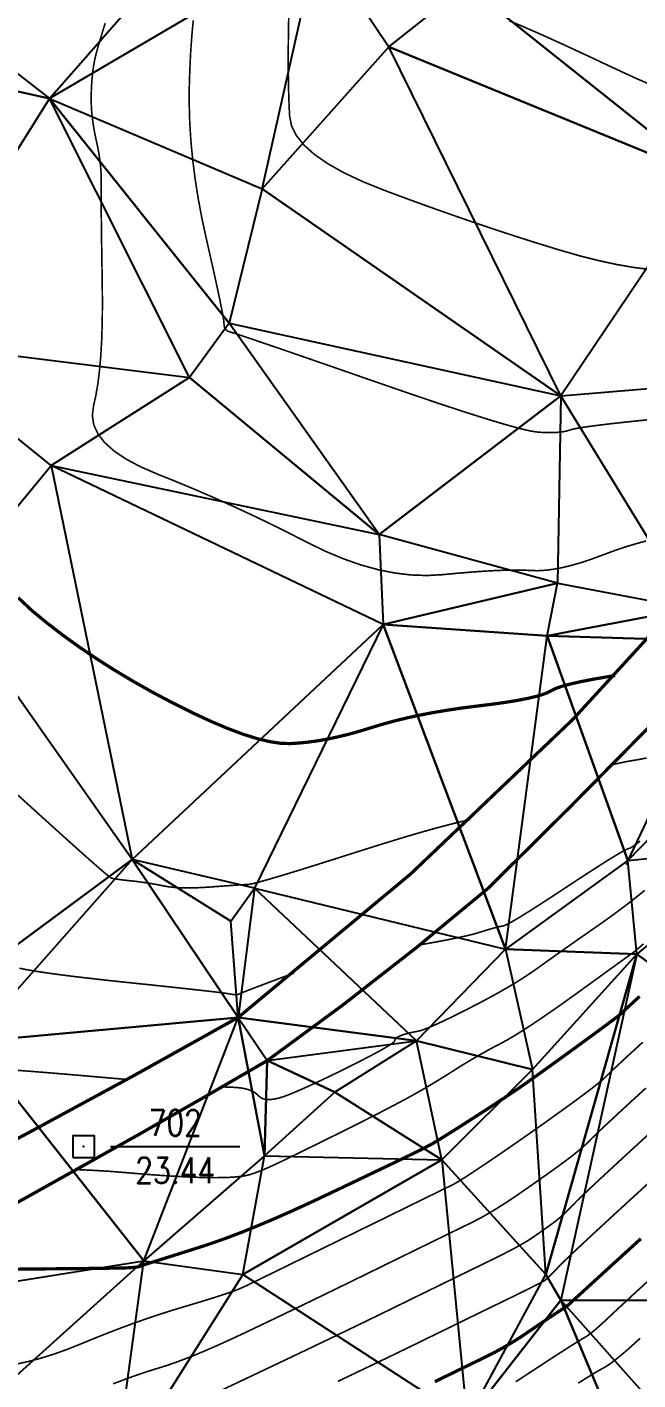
# Model space of a CAD drawing. Extents: x 1060 to 1934, y 610 to 1562.
# Drawn here: x 1162.7 to 1191, y 727.5 to 790.2 of the extents above; entities that cross this region are included whole.
import ezdxf
from ezdxf.enums import TextEntityAlignment as Align

# ---------------------------------------------------------------- set-up
doc = ezdxf.new("R2010")
doc.units = 0
doc.header["$LTSCALE"] = 0.5
doc.header["$PDSIZE"] = 0.2
doc.linetypes.add('X3', pattern=[5, 4, -1])
doc.layers.get('0').update_dxf_attribs({"linetype": 'CONTINUOUS'})
for name, color, linetype in [('DGX', 2, 'CONTINUOUS'), ('DLSS', 4, 'CONTINUOUS'), ('KZD', 1, 'CONTINUOUS'), ('SJW', 1, 'CONTINUOUS'), ('ZDH', 1, 'CONTINUOUS')]:
    doc.layers.add(name, color=color, linetype=linetype)
doc.styles.add('HZ', font='rs.shx', dxfattribs={"width": 0.8, "bigfont": 'hztxt.shx'})

# ---------------------------------------------------------------- blocks, each defined once
blk = doc.blocks.new('gc115')
blk.add_lwpolyline([(-1, -1), (1, -1), (1, 1), (-1, 1)], close=True)
blk.add_point((0, 0))

msp = doc.modelspace()

# ---------------------------------------------------------------- linework, layer by layer
at = {"layer": 'DGX', "linetype": 'Continuous', "const_width": 0.075, "flags": 128}
for points, elevation in [([(1191.413, 766.377), (1190.925, 766.245), (1190.428, 766.093), (1189.921, 765.92), (1189.405, 765.728), (1188.896, 765.54), (1188.414, 765.38), (1187.957, 765.248), (1187.527, 765.144), (1187.122, 765.068), (1186.744, 765.021), (1186.391, 765.001), (1186.065, 765.01), (1185.726, 765.027), (1185.339, 765.032), (1184.901, 765.025), (1184.415, 765.007), (1183.879, 764.977), (1183.293, 764.935), (1182.658, 764.882), (1181.974, 764.817), (1181.256, 764.778), (1180.518, 764.804), (1179.762, 764.895), (1178.988, 765.05), (1178.194, 765.269), (1177.382, 765.554), (1176.551, 765.902), (1175.701, 766.316), (1174.842, 766.755), (1173.981, 767.181), (1173.12, 767.594), (1172.258, 767.994), (1171.395, 768.38), (1170.53, 768.754), (1169.665, 769.115), (1168.799, 769.462), (1167.994, 769.81), (1167.312, 770.172), (1166.753, 770.548), (1166.317, 770.938), (1166.004, 771.342), (1165.814, 771.761), (1165.747, 772.193), (1165.803, 772.639), (1165.912, 773.124), (1166.004, 773.672), (1166.08, 774.284), (1166.139, 774.959), (1166.181, 775.697), (1166.206, 776.498), (1166.215, 777.363), (1166.207, 778.291), (1166.192, 779.204), (1166.18, 780.024), (1166.17, 780.751), (1166.163, 781.385), (1166.158, 781.926), (1166.156, 782.374), (1166.157, 782.73), (1166.16, 782.992), (1166.16, 783.211), (1166.152, 783.438), (1166.135, 783.672), (1166.11, 783.914), (1166.077, 784.163), (1166.035, 784.42), (1165.984, 784.685), (1165.925, 784.957), (1165.867, 785.231), (1165.816, 785.501), (1165.775, 785.767), (1165.742, 786.029), (1165.717, 786.288), (1165.701, 786.543), (1165.694, 786.794), (1165.695, 787.041), (1165.702, 787.282), (1165.714, 787.515), (1165.73, 787.74), (1165.75, 787.956), (1165.774, 788.164), (1165.802, 788.363), (1165.834, 788.555), (1165.871, 788.738), (1165.929, 788.974), (1166.028, 789.325), (1166.166, 789.79), (1166.343, 790.37)], 25.5), ([(1191.817, 772.025), (1190.87, 771.929), (1190.051, 771.84), (1189.36, 771.76), (1188.798, 771.687), (1188.365, 771.623), (1188.06, 771.568), (1187.884, 771.52), (1187.762, 771.48), (1187.623, 771.449), (1187.464, 771.425), (1187.288, 771.408), (1187.092, 771.4), (1186.879, 771.399), (1186.647, 771.406), (1186.396, 771.421), (1186.052, 771.474), (1185.538, 771.594), (1184.854, 771.783), (1184.001, 772.04), (1182.979, 772.364), (1181.787, 772.756), (1180.426, 773.217), (1178.896, 773.745), (1177.377, 774.273), (1176.05, 774.733), (1174.917, 775.125), (1173.976, 775.448), (1173.228, 775.704), (1172.672, 775.891), (1172.31, 776.01), (1172.139, 776.061), (1172.07, 776.082), (1172.011, 776.11), (1171.961, 776.147), (1171.92, 776.192), (1171.888, 776.244), (1171.867, 776.304), (1171.854, 776.372), (1171.851, 776.448), (1171.839, 776.581), (1171.801, 776.819), (1171.736, 777.163), (1171.645, 777.612), (1171.527, 778.166), (1171.382, 778.826), (1171.211, 779.591), (1171.013, 780.461), (1170.816, 781.378), (1170.648, 782.282), (1170.509, 783.173), (1170.398, 784.051), (1170.316, 784.917), (1170.262, 785.77), (1170.238, 786.61), (1170.242, 787.438), (1170.267, 788.245), (1170.306, 789.024), (1170.359, 789.776), (1170.425, 790.5)], 26), ([(1191.618, 778.953), (1190.867, 779.047), (1190.071, 779.184), (1189.227, 779.365), (1188.337, 779.59), (1187.401, 779.858), (1186.434, 780.155), (1185.454, 780.466), (1184.459, 780.791), (1183.451, 781.13), (1182.429, 781.483), (1181.393, 781.849), (1180.343, 782.23), (1179.279, 782.625), (1178.273, 783.031), (1177.398, 783.443), (1176.654, 783.862), (1176.04, 784.289), (1175.557, 784.722), (1175.205, 785.162), (1174.983, 785.61), (1174.892, 786.064), (1174.869, 786.536), (1174.851, 787.038), (1174.838, 787.568), (1174.831, 788.128), (1174.828, 788.717), (1174.831, 789.335), (1174.838, 789.982), (1174.851, 790.658)], 26.5), ([(1192.052, 787.335), (1190.94, 787.816), (1189.764, 788.358), (1188.611, 788.902), (1187.566, 789.385), (1186.629, 789.809), (1185.799, 790.173), (1185.077, 790.477)], 27), ([(1191.441, 756.324), (1190.95, 756.231), (1190.466, 756.151), (1189.992, 756.047), (1189.825, 756)], 24.5), ([(1183.266, 753.472), (1183.224, 753.464), (1182.594, 753.316), (1181.868, 753.128), (1181.046, 752.9), (1180.127, 752.63), (1179.112, 752.319), (1178, 751.968), (1176.906, 751.619), (1175.946, 751.317), (1175.119, 751.06), (1174.425, 750.849), (1173.864, 750.685), (1173.437, 750.566), (1173.143, 750.493), (1172.983, 750.467), (1172.872, 750.462), (1172.73, 750.454), (1172.556, 750.443), (1172.35, 750.43), (1172.111, 750.413), (1171.841, 750.394), (1171.538, 750.372), (1171.204, 750.347), (1170.864, 750.325), (1170.544, 750.311), (1170.245, 750.305), (1169.966, 750.307), (1169.708, 750.317), (1169.47, 750.336), (1169.253, 750.362), (1169.057, 750.397), (1168.87, 750.435), (1168.683, 750.47), (1168.495, 750.503), (1168.306, 750.533), (1168.117, 750.561), (1167.927, 750.587), (1167.737, 750.611), (1167.545, 750.632), (1167.363, 750.651), (1167.2, 750.67), (1167.057, 750.687), (1166.933, 750.704), (1166.828, 750.719), (1166.742, 750.733), (1166.676, 750.747), (1166.629, 750.759), (1166.537, 750.822), (1166.336, 750.987), (1166.025, 751.254), (1165.605, 751.622), (1165.076, 752.093), (1164.438, 752.666), (1163.69, 753.341), (1162.833, 754.117), (1161.972, 754.9)], 24.5), ([(1191.14, 752.476), (1190.953, 752.33), (1190.803, 752.223), (1190.689, 752.156), (1190.612, 752.128), (1190.515, 752.093), (1190.343, 752.004), (1190.094, 751.86), (1189.77, 751.663), (1189.369, 751.412), (1188.892, 751.106), (1188.34, 750.747), (1187.711, 750.333), (1187.082, 749.919), (1186.527, 749.559), (1186.048, 749.254), (1185.644, 749.003), (1185.314, 748.805), (1185.059, 748.662), (1184.88, 748.573), (1184.775, 748.538), (1184.699, 748.527), (1184.605, 748.508), (1184.493, 748.482), (1184.363, 748.448), (1184.216, 748.407), (1184.051, 748.358), (1183.869, 748.302), (1183.668, 748.239), (1183.425, 748.168), (1183.113, 748.091), (1182.732, 748.007), (1182.284, 747.915), (1181.766, 747.817), (1181.181, 747.712), (1180.93, 747.669)], 24), ([(1191.351, 750.191), (1191.008, 749.913), (1190.653, 749.634), (1190.285, 749.354), (1189.905, 749.072), (1189.513, 748.789), (1189.109, 748.505), (1188.707, 748.226), (1188.321, 747.958), (1187.954, 747.701), (1187.603, 747.454), (1187.269, 747.218), (1186.953, 746.993), (1186.653, 746.779), (1186.371, 746.576), (1186.083, 746.374), (1185.767, 746.165), (1185.423, 745.949), (1185.05, 745.725), (1184.648, 745.495), (1184.219, 745.257), (1183.761, 745.011), (1183.274, 744.759), (1182.798, 744.517), (1182.37, 744.306), (1181.992, 744.124), (1181.662, 743.972), (1181.38, 743.85), (1181.148, 743.757), (1180.964, 743.695), (1180.829, 743.662), (1180.72, 743.643), (1180.616, 743.623), (1180.515, 743.602), (1180.418, 743.579), (1180.326, 743.555), (1180.237, 743.529), (1180.153, 743.502), (1180.073, 743.473), (1179.999, 743.444), (1179.936, 743.414), (1179.882, 743.383), (1179.838, 743.352), (1179.805, 743.32), (1179.781, 743.288), (1179.767, 743.256), (1179.763, 743.222), (1179.736, 743.177), (1179.651, 743.106), (1179.509, 743.012), (1179.31, 742.892), (1179.054, 742.748), (1178.74, 742.579), (1178.369, 742.386), (1177.942, 742.168), (1177.495, 741.945), (1177.07, 741.735), (1176.665, 741.539), (1176.281, 741.357), (1175.918, 741.188), (1175.576, 741.033), (1175.254, 740.892), (1174.953, 740.765), (1174.675, 740.658), (1174.424, 740.578), (1174.198, 740.525), (1173.998, 740.499), (1173.824, 740.501), (1173.676, 740.53), (1173.553, 740.586), (1173.457, 740.669), (1173.364, 740.759), (1173.253, 740.839), (1173.122, 740.906), (1172.974, 740.963), (1172.806, 741.007), (1172.62, 741.04), (1172.416, 741.061), (1172.192, 741.071), (1171.895, 741.082), (1171.764, 741.089)], 23.5), ([(1191.296, 747.713), (1191.065, 747.513), (1190.913, 747.384), (1190.842, 747.327), (1190.774, 747.278), (1190.632, 747.177), (1190.417, 747.022), (1190.128, 746.813), (1189.766, 746.552), (1189.33, 746.237), (1188.82, 745.868), (1188.237, 745.446), (1187.639, 745.017), (1187.084, 744.626), (1186.572, 744.274), (1186.104, 743.96), (1185.679, 743.686), (1185.297, 743.449), (1184.959, 743.251), (1184.664, 743.092), (1184.39, 742.949), (1184.113, 742.801), (1183.834, 742.646), (1183.553, 742.486), (1183.269, 742.319), (1182.983, 742.147), (1182.695, 741.969), (1182.404, 741.784), (1182.112, 741.599), (1181.817, 741.416), (1181.519, 741.236), (1181.22, 741.059), (1180.918, 740.884), (1180.614, 740.713), (1180.307, 740.544), (1179.998, 740.378), (1179.678, 740.209), (1179.339, 740.032), (1178.979, 739.846), (1178.6, 739.653), (1178.2, 739.45), (1177.781, 739.24), (1177.342, 739.021), (1176.882, 738.794), (1176.432, 738.572), (1176.017, 738.368), (1175.64, 738.183), (1175.299, 738.016), (1174.994, 737.867), (1174.726, 737.737), (1174.495, 737.625), (1174.3, 737.532), (1174.126, 737.451), (1173.958, 737.375), (1173.795, 737.304), (1173.637, 737.238), (1173.485, 737.178), (1173.339, 737.123), (1173.198, 737.073), (1173.063, 737.028), (1172.916, 736.989), (1172.74, 736.956), (1172.536, 736.929), (1172.304, 736.908), (1172.043, 736.893), (1171.753, 736.884), (1171.435, 736.882), (1171.089, 736.885), (1170.712, 736.894), (1170.304, 736.909), (1169.864, 736.93), (1169.392, 736.957), (1168.888, 736.99), (1168.353, 737.029), (1167.787, 737.074), (1167.188, 737.125), (1166.551, 737.175), (1165.869, 737.217), (1165.143, 737.251), (1164.999, 737.256)], 23), ([(1175.093, 746.355), (1174.715, 746.221), (1174.23, 746.039), (1173.806, 745.88), (1173.442, 745.743), (1173.14, 745.628), (1172.899, 745.535), (1172.718, 745.464), (1172.599, 745.415), (1172.54, 745.388), (1172.508, 745.375), (1172.469, 745.365), (1172.422, 745.36), (1172.368, 745.359), (1172.306, 745.363), (1172.236, 745.371), (1172.159, 745.383), (1172.075, 745.399), (1171.924, 745.423), (1171.647, 745.46), (1171.244, 745.508), (1170.715, 745.568), (1170.059, 745.64), (1169.278, 745.725), (1168.371, 745.821), (1167.338, 745.929), (1166.297, 746.04), (1165.367, 746.146), (1164.546, 746.245), (1163.837, 746.339), (1163.237, 746.427), (1162.748, 746.509), (1162.369, 746.586)], 24), ([(1191.263, 743.158), (1190.861, 742.789), (1190.51, 742.467), (1190.212, 742.191), (1189.967, 741.962), (1189.773, 741.779), (1189.632, 741.643), (1189.543, 741.553), (1189.461, 741.473), (1189.341, 741.368), (1189.182, 741.238), (1188.985, 741.083), (1188.749, 740.902), (1188.475, 740.697), (1188.162, 740.465), (1187.811, 740.209), (1187.437, 739.938), (1187.053, 739.663), (1186.662, 739.384), (1186.262, 739.102), (1185.853, 738.816), (1185.436, 738.525), (1185.01, 738.231), (1184.576, 737.933), (1184.159, 737.649), (1183.785, 737.397), (1183.454, 737.177), (1183.166, 736.988), (1182.922, 736.832), (1182.72, 736.707), (1182.562, 736.613), (1182.447, 736.552), (1182.29, 736.476), (1182.007, 736.338), (1181.599, 736.138), (1181.064, 735.876), (1180.404, 735.553), (1179.617, 735.167), (1178.704, 734.72), (1177.666, 734.212), (1176.625, 733.702), (1175.705, 733.251), (1174.905, 732.86), (1174.227, 732.529), (1173.669, 732.257), (1173.233, 732.045), (1172.917, 731.892), (1172.722, 731.799), (1172.561, 731.729), (1172.348, 731.647), (1172.083, 731.552), (1171.765, 731.445), (1171.396, 731.326), (1170.973, 731.194), (1170.499, 731.05), (1169.972, 730.894), (1169.414, 730.725), (1168.845, 730.543), (1168.266, 730.348), (1167.677, 730.141), (1167.077, 729.92), (1166.467, 729.686), (1165.846, 729.439), (1165.215, 729.179), (1164.588, 728.929), (1163.979, 728.711), (1163.389, 728.526), (1162.819, 728.373), (1162.266, 728.253)], 22), ([(1167.345, 741.431), (1166.162, 741.533), (1164.955, 741.638), (1163.881, 741.728), (1162.942, 741.804), (1162.138, 741.866)], 23.5), ([(1191.409, 741.035), (1190.796, 740.474), (1190.264, 739.984), (1189.81, 739.564), (1189.436, 739.216), (1189.142, 738.937), (1188.927, 738.73), (1188.792, 738.593), (1188.687, 738.486), (1188.565, 738.371), (1188.423, 738.246), (1188.264, 738.112), (1188.087, 737.969), (1187.891, 737.817), (1187.677, 737.655), (1187.445, 737.485), (1187.201, 737.308), (1186.952, 737.129), (1186.697, 736.948), (1186.436, 736.764), (1186.17, 736.577), (1185.898, 736.388), (1185.621, 736.197), (1185.338, 736.003), (1185.055, 735.812), (1184.778, 735.632), (1184.507, 735.461), (1184.241, 735.3), (1183.981, 735.149), (1183.727, 735.008), (1183.478, 734.877), (1183.235, 734.755), (1182.955, 734.619), (1182.593, 734.443), (1182.151, 734.227), (1181.628, 733.971), (1181.023, 733.675), (1180.338, 733.34), (1179.572, 732.965), (1178.725, 732.55), (1177.854, 732.124), (1177.018, 731.716), (1176.215, 731.326), (1175.447, 730.954), (1174.713, 730.601), (1174.012, 730.265), (1173.346, 729.947), (1172.714, 729.647), (1172.115, 729.368), (1171.549, 729.112), (1171.015, 728.879), (1170.513, 728.669), (1170.043, 728.483), (1169.606, 728.32), (1169.202, 728.181), (1168.829, 728.064), (1168.459, 727.951), (1168.063, 727.821), (1167.639, 727.675), (1167.188, 727.511), (1166.711, 727.331)], 21.5), ([(1191.554, 738.911), (1190.732, 738.159), (1190.017, 737.501), (1189.408, 736.937), (1188.906, 736.469), (1188.511, 736.095), (1188.222, 735.817), (1188.041, 735.633), (1187.914, 735.499), (1187.788, 735.373), (1187.665, 735.254), (1187.544, 735.141), (1187.425, 735.036), (1187.308, 734.937), (1187.193, 734.845), (1187.079, 734.761), (1186.966, 734.679), (1186.85, 734.595), (1186.732, 734.511), (1186.611, 734.426), (1186.487, 734.339), (1186.361, 734.251), (1186.232, 734.162), (1186.1, 734.072), (1185.952, 733.975), (1185.771, 733.866), (1185.559, 733.745), (1185.316, 733.612), (1185.04, 733.467), (1184.733, 733.31), (1184.394, 733.14), (1184.024, 732.959), (1183.619, 732.762), (1183.179, 732.548), (1182.703, 732.316), (1182.191, 732.066), (1181.643, 731.798), (1181.059, 731.513), (1180.439, 731.209), (1179.783, 730.888), (1179.083, 730.546), (1178.33, 730.181), (1177.525, 729.792), (1176.667, 729.38), (1175.756, 728.944), (1174.792, 728.485), (1173.776, 728.002), (1172.707, 727.495), (1171.67, 727.006)], 21), ([(1191.702, 736.79), (1190.675, 735.85), (1189.785, 735.034), (1189.033, 734.34), (1188.419, 733.768), (1187.941, 733.319), (1187.602, 732.993), (1187.399, 732.79), (1187.272, 732.655), (1187.156, 732.534), (1187.052, 732.428), (1186.96, 732.336), (1186.879, 732.259), (1186.81, 732.196), (1186.753, 732.147), (1186.708, 732.113), (1186.641, 732.074), (1186.519, 732.008), (1186.34, 731.916), (1186.107, 731.798), (1185.817, 731.654), (1185.473, 731.484), (1185.072, 731.289), (1184.616, 731.067), (1184.134, 730.833), (1183.655, 730.6), (1183.178, 730.368), (1182.705, 730.137), (1182.235, 729.908), (1181.768, 729.68), (1181.303, 729.453), (1180.842, 729.227), (1180.325, 728.975), (1179.696, 728.671), (1178.953, 728.314), (1178.096, 727.905), (1177.127, 727.442)], 20.5), ([(1191.572, 732.154), (1190.906, 731.543), (1190.372, 731.05), (1189.968, 730.675), (1189.695, 730.419), (1189.497, 730.232), (1189.314, 730.065), (1189.148, 729.917), (1188.998, 729.789), (1188.865, 729.68), (1188.747, 729.592), (1188.646, 729.522), (1188.562, 729.473), (1188.454, 729.412), (1188.282, 729.308), (1188.047, 729.161), (1187.749, 728.971), (1187.387, 728.739), (1186.962, 728.464), (1186.474, 728.145), (1185.922, 727.784), (1185.373, 727.424)], 19.5), ([(1191.141, 729.443), (1190.811, 729.14), (1190.511, 728.873), (1190.24, 728.642), (1189.998, 728.446), (1189.786, 728.285), (1189.604, 728.16), (1189.451, 728.071), (1189.293, 727.985), (1189.097, 727.871), (1188.861, 727.729), (1188.586, 727.56), (1188.272, 727.362)], 19)]:
    msp.add_lwpolyline(points, dxfattribs=dict(at, elevation=elevation))
at = {"layer": 'DGX', "color": 3, "linetype": 'Continuous', "const_width": 0.15, "flags": 128}
for points, elevation in [([(1189.978, 760.142), (1189.642, 760.089), (1188.964, 759.973), (1188.382, 759.86), (1187.898, 759.75), (1187.511, 759.645), (1187.221, 759.543), (1187.027, 759.446), (1186.847, 759.351), (1186.596, 759.257), (1186.275, 759.166), (1185.883, 759.076), (1185.421, 758.987), (1184.888, 758.901), (1184.285, 758.816), (1183.611, 758.733), (1182.914, 758.645), (1182.239, 758.546), (1181.587, 758.437), (1180.958, 758.317), (1180.352, 758.186), (1179.769, 758.044), (1179.209, 757.892), (1178.671, 757.729), (1178.152, 757.57), (1177.647, 757.43), (1177.156, 757.309), (1176.679, 757.207), (1176.216, 757.124), (1175.767, 757.061), (1175.332, 757.017), (1174.912, 756.991), (1174.465, 757.007), (1173.952, 757.085), (1173.372, 757.226), (1172.726, 757.43), (1172.013, 757.697), (1171.234, 758.027), (1170.389, 758.419), (1169.477, 758.874), (1168.548, 759.366), (1167.651, 759.871), (1166.787, 760.387), (1165.955, 760.916), (1165.155, 761.456), (1164.388, 762.009), (1163.653, 762.574), (1162.951, 763.151), (1162.308, 763.754)], 25), ([(1191.118, 745.281), (1190.925, 745.105), (1190.757, 744.95), (1190.615, 744.818), (1190.497, 744.709), (1190.405, 744.621), (1190.337, 744.556), (1190.294, 744.513), (1190.235, 744.46), (1190.117, 744.366), (1189.94, 744.231), (1189.705, 744.054), (1189.411, 743.836), (1189.058, 743.576), (1188.647, 743.275), (1188.177, 742.933), (1187.698, 742.585), (1187.259, 742.268), (1186.861, 741.981), (1186.503, 741.724), (1186.185, 741.498), (1185.908, 741.301), (1185.671, 741.135), (1185.475, 741), (1185.286, 740.872), (1185.072, 740.729), (1184.834, 740.57), (1184.57, 740.397), (1184.281, 740.208), (1183.966, 740.004), (1183.627, 739.786), (1183.263, 739.551), (1182.905, 739.322), (1182.583, 739.118), (1182.298, 738.938), (1182.05, 738.783), (1181.839, 738.652), (1181.665, 738.547), (1181.528, 738.466), (1181.427, 738.41), (1181.343, 738.366), (1181.253, 738.319), (1181.158, 738.27), (1181.057, 738.218), (1180.952, 738.165), (1180.841, 738.109), (1180.724, 738.051), (1180.603, 737.991), (1180.431, 737.908), (1180.166, 737.78), (1179.807, 737.607), (1179.353, 737.39), (1178.805, 737.129), (1178.163, 736.823), (1177.427, 736.472), (1176.597, 736.077), (1175.739, 735.675), (1174.92, 735.302), (1174.14, 734.959), (1173.398, 734.646), (1172.695, 734.362), (1172.03, 734.108), (1171.405, 733.884), (1170.818, 733.689), (1170.283, 733.519), (1169.811, 733.37), (1169.404, 733.242), (1169.062, 733.134), (1168.783, 733.046), (1168.569, 732.979), (1168.418, 732.932), (1168.333, 732.906), (1168.279, 732.89), (1168.228, 732.874), (1168.178, 732.858), (1168.129, 732.841), (1168.082, 732.825), (1168.037, 732.808), (1167.993, 732.791), (1167.95, 732.773), (1167.897, 732.757), (1167.82, 732.742), (1167.72, 732.729), (1167.597, 732.718), (1167.45, 732.708), (1167.28, 732.701), (1167.087, 732.695), (1166.87, 732.691), (1166.565, 732.687), (1166.109, 732.682), (1165.501, 732.675), (1164.741, 732.667), (1163.83, 732.658), (1162.766, 732.648), (1161.551, 732.637)], 22.5), ([(1191.171, 734.052), (1190.202, 733.169), (1189.402, 732.439), (1188.77, 731.863), (1188.308, 731.44), (1188.015, 731.172), (1187.891, 731.057), (1187.852, 731.021), (1187.817, 730.989), (1187.785, 730.961), (1187.756, 730.936), (1187.731, 730.915), (1187.708, 730.898), (1187.689, 730.885), (1187.673, 730.875), (1187.652, 730.863), (1187.619, 730.844), (1187.574, 730.815), (1187.516, 730.779), (1187.447, 730.734), (1187.365, 730.681), (1187.271, 730.62), (1187.165, 730.551), (1187.046, 730.472), (1186.914, 730.384), (1186.768, 730.287), (1186.608, 730.179), (1186.435, 730.063), (1186.249, 729.936), (1186.049, 729.8), (1185.835, 729.654), (1185.613, 729.505), (1185.385, 729.359), (1185.153, 729.216), (1184.916, 729.077), (1184.674, 728.94), (1184.427, 728.807), (1184.176, 728.676), (1183.919, 728.549), (1183.661, 728.424), (1183.405, 728.299), (1183.15, 728.175), (1182.897, 728.052), (1182.646, 727.929), (1182.396, 727.807), (1182.147, 727.686), (1181.901, 727.565), (1181.624, 727.43)], 20)]:
    msp.add_lwpolyline(points, dxfattribs=dict(at, elevation=elevation))
at = {"layer": 'DLSS', "linetype": 'X3', "const_width": 0.15, "flags": 128}
msp.add_lwpolyline([(1185.176, 671.328, -0.050437), (1172.952, 668.031, -0.052087), (1160.712, 667.314, -0.025921), (1151.326, 668.231, -0.057906), (1147.24, 669.339, -0.19818), (1140.074, 676.791, -0.197828), (1141.516, 689.588, -0.015347), (1142.696, 691.818, 0.022075), (1143.495, 693.38, 0.044953), (1147.166, 703.287, 0.076543), (1147.491, 705.802, 0.003162), (1147.522, 707.472, 0.116902), (1145.729, 713.64, -0.045927), (1144.13, 719.431, -0.041342), (1143.42, 723.123, -0.115075), (1143.506, 724.473, -0.116619), (1146.329, 729.344, -0.058173), (1157.852, 736.357, 0.008521), (1172.507, 744.304, 0.050625), (1195.058, 765.782, 0.106324), (1215.863, 803.724, -0.072402), (1222.557, 814.799, 0.061923), (1222.792, 815.333, 0.015673), (1223.541, 818.156, 0.001676), (1229.625, 844.775, 0.003186), (1232.764, 859.153, -0.007394), (1234.169, 865.336, -0.058228), (1235.307, 868.411, -0.010535), (1243.839, 884.334, -0.018571), (1245.435, 886.936, -0.008908), (1249.053, 892.168)], format="xyb", dxfattribs=at)
at = {"layer": 'DLSS', "linetype": 'X3', "const_width": 0.15}
msp.add_lwpolyline([(1153.398, 730.682, -0.004265), (1164.966, 737.237, 0.005545), (1173.85, 742.302, 0.021321), (1184.09, 750.284, 0.007724), (1195.386, 761.716, 0.005715), (1201.419, 769.344, 0.010676), (1204.513, 773.532, 0.004649), (1206.148, 775.892, 0.004442), (1207.813, 778.393, 0.030477), (1212.558, 787.664, 0.014143), (1217.928, 802.484, 0.042929), (1220.422, 807.541, -0.052337), (1224.949, 814.26, 0.045921), (1229.118, 829.231, -0.032625), (1230.708, 837.499, -0.036227)], format="xyb", dxfattribs=at)
at = {"layer": 'KZD', "linetype": 'Continuous'}
msp.add_line((1166.59, 738.32), (1172.59, 738.32), dxfattribs=at)
at = {"layer": 'SJW', "linetype": 'Continuous'}
for points in [[(1175.371, 800.093, 26.378), (1154.519, 794.064, 23.558), (1163.758, 786.872, 25.287)], [(1176.2, 794.178, 26.64), (1163.758, 786.872, 25.287), (1175.371, 800.093, 26.378)], [(1173.621, 782.689, 26.384), (1176.2, 794.178, 26.64), (1163.758, 786.872, 25.287)], [(1179.485, 789.277, 26.879), (1173.621, 782.689, 26.384), (1176.2, 794.178, 26.64)], [(1179.485, 789.277, 26.879), (1183.086, 792.126, 27.041), (1176.2, 794.178, 26.64)], [(1154.519, 794.064, 23.558), (1163.758, 786.872, 25.287), (1160.253, 787.644, 26.335)], [(1194.285, 783.211, 26.793), (1179.485, 789.277, 26.879), (1183.086, 792.126, 27.041)], [(1195.184, 791.591, 27.401), (1194.285, 783.211, 26.793), (1183.086, 792.126, 27.041)], [(1187.467, 773.107, 26.137), (1179.485, 789.277, 26.879), (1173.621, 782.689, 26.384)], [(1194.285, 783.211, 26.793), (1187.467, 773.107, 26.137), (1179.485, 789.277, 26.879)], [(1163.758, 786.872, 25.287), (1156.699, 775.642, 24.617), (1160.253, 787.644, 26.335)], [(1170.251, 773.958, 25.867), (1163.758, 786.872, 25.287), (1156.699, 775.642, 24.617)], [(1173.621, 782.689, 26.384), (1172.096, 776.471, 26.021), (1163.758, 786.872, 25.287)], [(1172.096, 776.471, 26.021), (1170.251, 773.958, 25.867), (1163.758, 786.872, 25.287)], [(1198.056, 773.989, 26.125), (1194.285, 783.211, 26.793), (1187.467, 773.107, 26.137)], [(1187.467, 773.107, 26.137), (1173.621, 782.689, 26.384), (1172.096, 776.471, 26.021)], [(1179.042, 766.675, 25.59), (1172.096, 776.471, 26.021), (1170.251, 773.958, 25.867)], [(1187.467, 773.107, 26.137), (1179.042, 766.675, 25.59), (1172.096, 776.471, 26.021)], [(1170.251, 773.958, 25.867), (1163.832, 769.87, 25.388), (1156.699, 775.642, 24.617)], [(1163.832, 769.87, 25.388), (1156.699, 775.642, 24.617), (1158.925, 763.932, 24.863)], [(1179.042, 766.675, 25.59), (1170.251, 773.958, 25.867), (1163.832, 769.87, 25.388)], [(1198.056, 773.989, 26.125), (1193.505, 763.247, 25.181), (1187.467, 773.107, 26.137)], [(1187.467, 773.107, 26.137), (1187.31, 764.418, 25.461), (1179.042, 766.675, 25.59)], [(1193.505, 763.247, 25.181), (1187.467, 773.107, 26.137), (1187.31, 764.418, 25.461)], [(1163.832, 769.87, 25.388), (1167.589, 751.629, 24.606), (1158.925, 763.932, 24.863)], [(1179.042, 766.675, 25.59), (1179.228, 762.51, 25.415), (1163.832, 769.87, 25.388)], [(1179.228, 762.51, 25.415), (1163.832, 769.87, 25.388), (1167.589, 751.629, 24.606)], [(1187.31, 764.418, 25.461), (1179.042, 766.675, 25.59), (1179.228, 762.51, 25.415)], [(1186.837, 761.979, 25.278), (1187.31, 764.418, 25.461), (1179.228, 762.51, 25.415)], [(1193.505, 763.247, 25.181), (1186.837, 761.979, 25.278), (1187.31, 764.418, 25.461)], [(1167.589, 751.629, 24.606), (1158.925, 763.932, 24.863), (1159.657, 745.747, 23.848)], [(1193.505, 763.247, 25.181), (1195.386, 761.716, 25.101), (1186.837, 761.979, 25.278)], [(1179.228, 762.51, 25.415), (1173.269, 750.297, 24.486), (1167.589, 751.629, 24.606)], [(1184.897, 747.468, 23.895), (1179.228, 762.51, 25.415), (1173.269, 750.297, 24.486)], [(1184.897, 747.468, 23.895), (1186.837, 761.979, 25.278), (1179.228, 762.51, 25.415)], [(1190.566, 751.57, 23.932), (1184.897, 747.468, 23.895), (1186.837, 761.979, 25.278)], [(1195.386, 761.716, 25.101), (1190.566, 751.57, 23.932), (1186.837, 761.979, 25.278)], [(1198.122, 759.332, 24.098), (1195.386, 761.716, 25.101), (1190.566, 751.57, 23.932)], [(1196.96, 752.227, 22.902), (1198.122, 759.332, 24.098), (1190.566, 751.57, 23.932)], [(1196.96, 752.227, 22.902), (1190.984, 747.23, 22.959), (1190.566, 751.57, 23.932)], [(1213.364, 731.189, 14.883), (1196.96, 752.227, 22.902), (1190.984, 747.23, 22.959)], [(1167.589, 751.629, 24.606), (1159.657, 745.747, 23.848), (1160.116, 743.176, 23.629)], [(1172.507, 744.304, 23.885), (1167.589, 751.629, 24.606), (1160.116, 743.176, 23.629)], [(1173.269, 750.297, 24.486), (1167.589, 751.629, 24.606), (1172.16, 748.763, 24.387)], [(1172.507, 744.304, 23.885), (1172.16, 748.763, 24.387), (1167.589, 751.629, 24.606)], [(1190.984, 747.23, 22.959), (1190.566, 751.57, 23.932), (1184.897, 747.468, 23.895)], [(1173.269, 750.297, 24.486), (1172.507, 744.304, 23.885), (1172.16, 748.763, 24.387)], [(1180.776, 743.223, 23.446), (1173.269, 750.297, 24.486), (1172.507, 744.304, 23.885)], [(1184.897, 747.468, 23.895), (1180.776, 743.223, 23.446), (1173.269, 750.297, 24.486)], [(1184.897, 747.468, 23.895), (1186.153, 741.895, 22.588), (1180.776, 743.223, 23.446)], [(1190.984, 747.23, 22.959), (1184.897, 747.468, 23.895), (1186.153, 741.895, 22.588)], [(1190.984, 747.23, 22.959), (1186.762, 732.396, 20.566), (1186.153, 741.895, 22.588)], [(1190.984, 747.23, 22.959), (1187.461, 731.209, 20.119), (1186.762, 732.396, 20.566)], [(1213.364, 731.189, 14.883), (1190.984, 747.23, 22.959), (1187.461, 731.209, 20.119)], [(1168.142, 733.025, 22.535), (1172.507, 744.304, 23.885), (1160.116, 743.176, 23.629)], [(1173.721, 737.899, 23.126), (1168.142, 733.025, 22.535), (1172.507, 744.304, 23.885)], [(1180.776, 743.223, 23.446), (1172.507, 744.304, 23.885), (1173.85, 742.302, 23.817)], [(1172.507, 744.304, 23.885), (1173.85, 742.302, 23.817), (1173.721, 737.899, 23.126)], [(1168.142, 733.025, 22.535), (1160.116, 743.176, 23.629), (1153.398, 730.682, 22.299)], [(1180.776, 743.223, 23.446), (1176.994, 740.838, 23.377), (1173.85, 742.302, 23.817)], [(1181.942, 737.702, 22.32), (1180.776, 743.223, 23.446), (1176.994, 740.838, 23.377)], [(1186.153, 741.895, 22.588), (1181.942, 737.702, 22.32), (1180.776, 743.223, 23.446)], [(1176.994, 740.838, 23.377), (1173.721, 737.899, 23.126), (1173.85, 742.302, 23.817)], [(1186.762, 732.396, 20.566), (1186.153, 741.895, 22.588), (1181.942, 737.702, 22.32)], [(1181.942, 737.702, 22.32), (1176.994, 740.838, 23.377), (1173.721, 737.899, 23.126)], [(1172.724, 732.401, 22.14), (1173.721, 737.899, 23.126), (1168.142, 733.025, 22.535)], [(1181.942, 737.702, 22.32), (1172.724, 732.401, 22.14), (1173.721, 737.899, 23.126)], [(1181.942, 737.702, 22.32), (1183.118, 725.654, 19.425), (1172.724, 732.401, 22.14)], [(1186.762, 732.396, 20.566), (1181.942, 737.702, 22.32), (1183.118, 725.654, 19.425)], [(1168.142, 733.025, 22.535), (1161.257, 726.847, 21.862), (1153.398, 730.682, 22.299)], [(1166.758, 722.937, 20.594), (1168.142, 733.025, 22.535), (1161.257, 726.847, 21.862)], [(1172.724, 732.401, 22.14), (1166.758, 722.937, 20.594), (1168.142, 733.025, 22.535)], [(1183.118, 725.654, 19.425), (1172.724, 732.401, 22.14), (1166.758, 722.937, 20.594)], [(1187.461, 731.209, 20.119), (1183.118, 725.654, 19.425), (1186.762, 732.396, 20.566)], [(1187.461, 731.209, 20.119), (1190.109, 724.9, 18.058), (1183.118, 725.654, 19.425)], [(1213.364, 731.189, 14.883), (1187.461, 731.209, 20.119), (1196.384, 721.202, 16.192)], [(1187.461, 731.209, 20.119), (1196.384, 721.202, 16.192), (1190.109, 724.9, 18.058)]]:
    msp.add_polyline3d(points, close=True, dxfattribs=at)
at = {"layer": 'ZDH', "linetype": 'Continuous'}
for p in [(1179.485, 789.277, 26.879), (1179.485, 789.277, 26.879), (1163.758, 786.872, 25.287), (1163.758, 786.872, 25.287), (1173.621, 782.689, 26.384), (1172.096, 776.471, 26.021), (1170.251, 773.958, 25.867), (1170.251, 773.958, 25.867), (1187.467, 773.107, 26.137), (1187.467, 773.107, 26.137), (1163.832, 769.87, 25.388), (1163.832, 769.87, 25.388), (1179.042, 766.675, 25.59), (1179.042, 766.675, 25.59), (1187.31, 764.418, 25.461), (1179.228, 762.51, 25.415), (1186.837, 761.979, 25.278), (1186.837, 761.979, 25.278), (1167.589, 751.629, 24.606), (1190.566, 751.57, 23.932), (1190.523, 751.417, 23.917), (1173.269, 750.297, 24.486), (1173.269, 750.297, 24.486), (1172.16, 748.763, 24.387), (1184.897, 747.468, 23.895), (1190.984, 747.23, 22.959), (1172.507, 744.304, 23.885), (1172.507, 744.304, 23.885), (1172.507, 744.304, 23.885), (1180.776, 743.223, 23.446), (1173.85, 742.302, 23.817), (1173.85, 742.302, 23.817), (1173.85, 742.302, 23.817), (1186.153, 741.895, 22.588), (1176.994, 740.838, 23.377), (1165.34, 738.32, 23.44), (1165.34, 738.32, 23.44), (1173.721, 737.899, 23.126), (1181.942, 737.702, 22.32), (1168.142, 733.025, 22.535), (1172.724, 732.401, 22.14), (1186.762, 732.396, 20.566), (1186.762, 732.396, 20.566), (1187.461, 731.209, 20.119), (1187.461, 731.209, 20.119)]:
    msp.add_point(p, dxfattribs=at)

# ---------------------------------------------------------------- block references
at = {"layer": 'KZD', "linetype": 'Continuous', "xscale": 0.5, "yscale": 0.5}
msp.add_blockref('gc115', (1165.34, 738.32, 23.44), dxfattribs=at)

# ---------------------------------------------------------------- texts
at = {"layer": 'KZD', "linetype": 'Continuous', "style": 'HZ', "width": 0.8}
for s, p in [('702', (1169.59, 739.42)), ('23.44', (1169.59, 737.22))]:
    msp.add_text(s, height=1.2, dxfattribs=at).set_placement(p, align=Align.MIDDLE)

doc.saveas('drawing.dxf')
